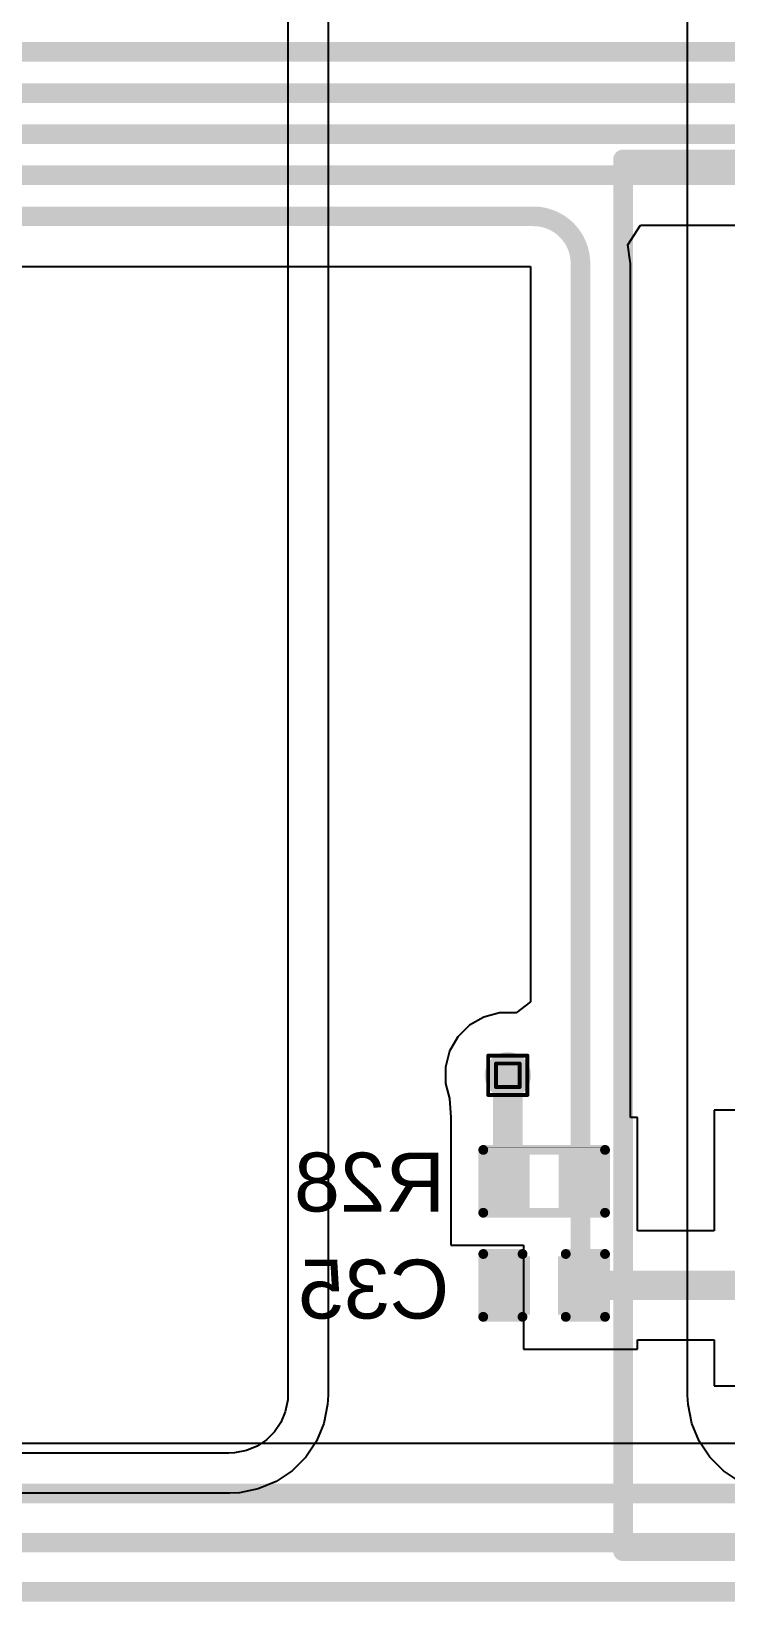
# Model space of a CAD drawing. Header units: inches. Extents: x 0 to 386, y 0 to 148.
# Drawn here: x 138.26 to 147.24, y 30.99 to 51.3 of the extents above; entities that cross this region are included whole.
import ezdxf

# ---------------------------------------------------------------- set-up
doc = ezdxf.new("R2010")
doc.units = ezdxf.units.IN
for name, color, linetype in [('Bottom Layer', 5, 'Continuous'), ('Bottom Overlay', 54, 'Continuous'), ('Bottom Paste', 16, 'Continuous'), ('Bottom Solder', 6, 'Continuous'), ('Drill Drawing', 1, 'Continuous'), ('Top Layer', 1, 'Continuous'), ('Top Overlay', 2, 'Continuous'), ('Via Holes', 16, 'Continuous')]:
    doc.layers.add(name, color=color, linetype=linetype)
doc.styles.add('Arial', font='', dxfattribs={"height": 0.2})
doc.styles.get('Arial').set_extended_font_data('Arial')

# ---------------------------------------------------------------- blocks, each defined once
blk = doc.blocks.new('R___0402_B_45')
at = {"layer": 'Bottom Layer'}
for points in [[(-0.2412999999999999, 0.3174999999999999), (-0.2413000000000001, -0.3175), (-0.6985, -0.3174999999999999), (-0.6985, 0.3175)], [(0.6985, 0.3174999999999999), (0.6985, -0.3175), (0.2412999999999999, -0.3174999999999999), (0.2413000000000001, 0.3175)]]:
    blk.add_hatch(color=5, dxfattribs=at).paths.add_polyline_path(points)
at = {"layer": 'Bottom Paste'}
for points in [[(-0.2412999999999999, 0.3174999999999999), (-0.2413000000000001, -0.3175), (-0.6985, -0.3174999999999999), (-0.6985, 0.3175)], [(0.6985, 0.3174999999999999), (0.6985, -0.3175), (0.2412999999999999, -0.3174999999999999), (0.2413000000000001, 0.3175)]]:
    blk.add_hatch(color=16, dxfattribs=at).paths.add_polyline_path(points)
at = {"layer": 'Bottom Solder'}
for points in [[(-0.1862988399999999, 0.3725011599999999), (-0.18629884, -0.3725011600000001), (-0.75350116, -0.3725011599999999), (-0.75350116, 0.3725011600000001)], [(0.75350116, 0.3725011599999999), (0.75350116, -0.3725011600000001), (0.1862988399999999, -0.3725011599999999), (0.18629884, 0.3725011600000001)]]:
    blk.add_hatch(color=6, dxfattribs=at).paths.add_polyline_path(points)
at = {"layer": 'Bottom Overlay'}
for points in [[(-0.7874, 0.4064, 0.127, 0.127, 0), (0.7874, 0.4064, 0.127, 0.127, 0)], [(-0.7874, -0.4064, 0.127, 0.127, 0), (-0.7874, 0.4064, 0.127, 0.127, 0)], [(-0.8128, 0.4318, 0.0032258, 0.0032258, 0), (0.8128, 0.4318, 0.0032258, 0.0032258, 0)], [(0.7874, -0.4064, 0.127, 0.127, 0), (0.7874, 0.4064, 0.127, 0.127, 0)], [(-0.7874, -0.4064, 0.127, 0.127, 0), (0.7874, -0.4064, 0.127, 0.127, 0)]]:
    blk.add_lwpolyline(points, format="xyseb", dxfattribs=at)
for points in [[(-0.8191499999999999, 0.4064, 0.0635, 0.0635, 1), (-0.7556499999999999, 0.4064, 0.0635, 0.0635, 1)], [(-0.8191499999999999, 0.4064, 0.0635, 0.0635, 1), (-0.7556499999999999, 0.4064, 0.0635, 0.0635, 1)], [(-0.81360518, 0.4318, 0.0016129, 0.0016129, 1), (-0.8119948199999999, 0.4318, 0.0016129, 0.0016129, 1)], [(0.7556499999999999, 0.4064, 0.0635, 0.0635, 1), (0.8191499999999999, 0.4064, 0.0635, 0.0635, 1)], [(0.7556499999999999, 0.4064, 0.0635, 0.0635, 1), (0.8191499999999999, 0.4064, 0.0635, 0.0635, 1)], [(0.8119948199999999, 0.4318, 0.0016129, 0.0016129, 1), (0.81360518, 0.4318, 0.0016129, 0.0016129, 1)], [(-0.8191499999999999, -0.4064, 0.0635, 0.0635, 1), (-0.7556499999999999, -0.4064, 0.0635, 0.0635, 1)], [(-0.8191499999999999, -0.4064, 0.0635, 0.0635, 1), (-0.7556499999999999, -0.4064, 0.0635, 0.0635, 1)], [(0.7556499999999999, -0.4064, 0.0635, 0.0635, 1), (0.8191499999999999, -0.4064, 0.0635, 0.0635, 1)], [(0.7556499999999999, -0.4064, 0.0635, 0.0635, 1), (0.8191499999999999, -0.4064, 0.0635, 0.0635, 1)]]:
    blk.add_lwpolyline(points, format="xyseb", close=True, dxfattribs=at)
blk = doc.blocks.new('____0402_B_91')
at = {"layer": 'Bottom Layer'}
for points in [[(-0.2412999999999999, 0.3174999999999999), (-0.2413000000000001, -0.3175), (-0.6985, -0.3174999999999999), (-0.6985, 0.3175)], [(0.6985, 0.3174999999999999), (0.6985, -0.3175), (0.2412999999999999, -0.3174999999999999), (0.2413000000000001, 0.3175)]]:
    blk.add_hatch(color=5, dxfattribs=at).paths.add_polyline_path(points)
at = {"layer": 'Bottom Paste'}
for points in [[(-0.2412999999999999, 0.3174999999999999), (-0.2413000000000001, -0.3175), (-0.6985, -0.3174999999999999), (-0.6985, 0.3175)], [(0.6985, 0.3174999999999999), (0.6985, -0.3175), (0.2412999999999999, -0.3174999999999999), (0.2413000000000001, 0.3175)]]:
    blk.add_hatch(color=16, dxfattribs=at).paths.add_polyline_path(points)
at = {"layer": 'Bottom Solder'}
for points in [[(-0.1813001199999999, 0.3774998799999999), (-0.1813001200000001, -0.3774998800000001), (-0.7584998799999999, -0.3774998799999999), (-0.7584998799999999, 0.3774998800000001)], [(0.7584998799999999, 0.3774998799999999), (0.7584998799999999, -0.3774998800000001), (0.1813001199999999, -0.3774998799999999), (0.1813001200000001, 0.3774998800000001)]]:
    blk.add_hatch(color=6, dxfattribs=at).paths.add_polyline_path(points)
at = {"layer": 'Bottom Overlay'}
for points in [[(-0.7874, 0.4064, 0.127, 0.127, 0), (-0.2794, 0.4064, 0.127, 0.127, 0)], [(-0.7874, -0.4064, 0.127, 0.127, 0), (-0.7874, 0.4064, 0.127, 0.127, 0)], [(0.2794, 0.4064, 0.127, 0.127, 0), (0.7874, 0.4064, 0.127, 0.127, 0)], [(0.7874, -0.4064, 0.127, 0.127, 0), (0.7874, 0.4064, 0.127, 0.127, 0)], [(-0.7874, -0.4064, 0.127, 0.127, 0), (-0.2794, -0.4064, 0.127, 0.127, 0)], [(0.2794, -0.4064, 0.127, 0.127, 0), (0.7874, -0.4064, 0.127, 0.127, 0)]]:
    blk.add_lwpolyline(points, format="xyseb", dxfattribs=at)
for points in [[(-0.8191499999999999, 0.4064, 0.0635, 0.0635, 1), (-0.7556499999999999, 0.4064, 0.0635, 0.0635, 1)], [(-0.8191499999999999, 0.4064, 0.0635, 0.0635, 1), (-0.7556499999999999, 0.4064, 0.0635, 0.0635, 1)], [(-0.31115, 0.4064, 0.0635, 0.0635, 1), (-0.24765, 0.4064, 0.0635, 0.0635, 1)], [(0.24765, 0.4064, 0.0635, 0.0635, 1), (0.31115, 0.4064, 0.0635, 0.0635, 1)], [(0.7556499999999999, 0.4064, 0.0635, 0.0635, 1), (0.8191499999999999, 0.4064, 0.0635, 0.0635, 1)], [(0.7556499999999999, 0.4064, 0.0635, 0.0635, 1), (0.8191499999999999, 0.4064, 0.0635, 0.0635, 1)], [(-0.8191499999999999, -0.4064, 0.0635, 0.0635, 1), (-0.7556499999999999, -0.4064, 0.0635, 0.0635, 1)], [(-0.8191499999999999, -0.4064, 0.0635, 0.0635, 1), (-0.7556499999999999, -0.4064, 0.0635, 0.0635, 1)], [(-0.31115, -0.4064, 0.0635, 0.0635, 1), (-0.24765, -0.4064, 0.0635, 0.0635, 1)], [(0.24765, -0.4064, 0.0635, 0.0635, 1), (0.31115, -0.4064, 0.0635, 0.0635, 1)], [(0.7556499999999999, -0.4064, 0.0635, 0.0635, 1), (0.8191499999999999, -0.4064, 0.0635, 0.0635, 1)], [(0.7556499999999999, -0.4064, 0.0635, 0.0635, 1), (0.8191499999999999, -0.4064, 0.0635, 0.0635, 1)]]:
    blk.add_lwpolyline(points, format="xyseb", close=True, dxfattribs=at)

msp = doc.modelspace()

# ---------------------------------------------------------------- hatches: boundary and pattern name
at = {"layer": 'Bottom Layer'}
h = msp.add_hatch(color=5, dxfattribs=at)
edge = h.paths.add_edge_path()
edge.add_arc((144.4244, 37.79519999999999), 0.2999994, 0, 360)
at = {"layer": 'Top Layer'}
h = msp.add_hatch(color=1, dxfattribs=at)
edge = h.paths.add_edge_path()
edge.add_arc((144.4244, 37.79519999999999), 0.2999994, 0, 360)
at = {"layer": 'Via Holes'}
h = msp.add_hatch(color=7, dxfattribs=at)
edge = h.paths.add_edge_path()
edge.add_arc((144.4244, 37.79519999999999), 0.1499997, 0, 360)

# ---------------------------------------------------------------- linework, layer by layer
at = {"layer": 'Bottom Layer'}
for p, q in [((145.9784482, 48.5345613), (146.14092438, 48.78856383999999)), ((146.14092438, 48.78856383999999), (173.18419262, 48.78856638)), ((146.00659902, 48.32073648), (145.9784482, 48.5345613)), ((119.78149272, 48.2570663), (144.71675908, 48.2570663)), ((144.71675908, 48.2570663), (144.71675908, 38.74591184)), ((146.01164092, 48.29539235999999), (146.00659902, 48.32073648)), ((146.01164092, 37.2491), (146.01164092, 48.29539235999999)), ((144.3180248, 38.6031994), (144.11252356, 38.54813473999999)), ((144.53077266, 38.6031994), (144.3180248, 38.6031994)), ((144.71675908, 38.74591184), (144.53077266, 38.6031994)), ((143.92827704, 38.44175954), (143.77784046, 38.29132296)), ((144.11252356, 38.54813473999999), (143.92827704, 38.44175954)), ((143.77784046, 38.29132296), (143.67146526, 38.10707643999999)), ((143.67146526, 38.10707643999999), (143.6164006, 37.9015752)), ((143.6164006, 37.9015752), (143.6164006, 37.6888248)), ((143.6164006, 37.6888248), (143.66832582, 37.4950355)), ((143.66832582, 37.4950355), (143.68779746, 37.2491)), ((143.68779746, 37.2491), (143.68779492, 37.24909746)), ((143.68779492, 37.24909746), (143.6878, 37.24909492)), ((143.6878, 37.24909492), (143.6878, 35.5981)), ((146.1008, 37.2491), (146.01164092, 37.2491)), ((146.1008, 35.78192742), (146.1008, 37.2491)), ((150.6079919, 37.34300888), (147.0919969, 37.34300888)), ((147.0919969, 37.34300888), (147.0919969, 35.78192742)), ((147.0919969, 35.78192742), (146.1008, 35.78192742)), ((143.6878, 35.5981), (144.6276, 35.5981)), ((144.6276, 35.5981), (144.6276, 34.2519)), ((146.1008, 34.2519), (146.1008, 34.37287258)), ((146.1008, 34.37287258), (147.0919969, 34.37287258)), ((147.0919969, 34.37287258), (147.0919969, 33.77700128)), ((144.6276, 34.2519), (146.1008, 34.2519)), ((147.0919969, 33.77700128), (150.6079919, 33.77700128)), ((213.33253244, 33.03244092), (118.8974381, 33.03243076))]:
    msp.add_line(p, q, dxfattribs=at)
for points in [[(122.89999804, 51.03049484, 0.254, 0.254, 0), (173.2394554, 51.03049992, 0.254, 0.254, 0)], [(123.35394176, 50.49899476, 0.254, 0.254, 0), (213.19748826, 50.49900237999999, 0.254, 0.254, 0)], [(123.35394176, 49.96749722, 0.254, 0.254, 0), (213.28303292, 49.96750484, 0.254, 0.254, 0)], [(123.35394176, 49.43600222, 0.254, 0.254, 0), (173.2447767, 49.4360073, 0.254, 0.254, 0)], [(123.56939472, 48.90450722, 0.254, 0.254, 0), (144.7550826, 48.90450722, 0.254, 0.254, 0)], [(144.7550826, 48.90450722, 0.254, 0.254, -0.4142135623730951), (145.3642, 48.29538982, 0.254, 0.254, 0)], [(145.3642, 36.42359999999999, 0.254, 0.254, 0), (145.3642, 48.29539235999999, 0.254, 0.254, 0)], [(144.4244, 36.4763939, 0.3809999999999999, 0.3809999999999999, 0), (144.4244, 37.79519999999999, 0.3809999999999999, 0.3809999999999999, 0)], [(145.3642, 35.0774, 0.254, 0.254, 0), (145.3642, 36.42359999999999, 0.254, 0.254, 0)], [(145.3642, 35.0774, 0.3809999999999999, 0.3809999999999999, 0), (148.36738932, 35.0774, 0.3809999999999999, 0.3809999999999999, 0)], [(118.83204072, 32.38498984, 0.254, 0.254, 0), (213.33253244, 32.385, 0.254, 0.254, 0)], [(118.60096168, 31.74998984, 0.254, 0.254, 0), (193.13953244, 31.75, 0.254, 0.254, 0)], [(117.44196984, 31.11499238, 0.254, 0.254, 0), (173.12639492, 31.11499746, 0.254, 0.254, 0)]]:
    msp.add_lwpolyline(points, format="xyseb", dxfattribs=at)
for points in [[(144.6915826, 48.90450722, 0.127, 0.127, 1), (144.8185826, 48.90450722, 0.127, 0.127, 1)], [(144.6915826, 48.90450722, 0.127, 0.127, 1), (144.8185826, 48.90450722, 0.127, 0.127, 1)], [(145.3007, 48.29539235999999, 0.127, 0.127, 1), (145.4277, 48.29539235999999, 0.127, 0.127, 1)], [(145.3007, 48.29538982, 0.127, 0.127, 1), (145.4277, 48.29538982, 0.127, 0.127, 1)], [(144.32915, 37.79519999999999, 0.1905, 0.1905, 1), (144.51965, 37.79519999999999, 0.1905, 0.1905, 1)], [(144.32915, 36.4763939, 0.1905, 0.1905, 1), (144.51965, 36.4763939, 0.1905, 0.1905, 1)], [(145.3007, 36.42359999999999, 0.127, 0.127, 1), (145.4277, 36.42359999999999, 0.127, 0.127, 1)], [(145.3007, 36.42359999999999, 0.127, 0.127, 1), (145.4277, 36.42359999999999, 0.127, 0.127, 1)], [(145.26895, 35.0774, 0.1905, 0.1905, 1), (145.45945, 35.0774, 0.1905, 0.1905, 1)], [(145.3007, 35.0774, 0.127, 0.127, 1), (145.4277, 35.0774, 0.127, 0.127, 1)]]:
    msp.add_lwpolyline(points, format="xyseb", close=True, dxfattribs=at)
at = {"layer": 'Drill Drawing'}
for points in [[(144.1704, 38.0492, 0.0508, 0.0508, 0), (144.6784, 38.0492, 0.0508, 0.0508, 0)], [(144.1704, 37.5412, 0.0508, 0.0508, 0), (144.1704, 38.0492, 0.0508, 0.0508, 0)], [(144.6784, 37.5412, 0.0508, 0.0508, 0), (144.6784, 38.0492, 0.0508, 0.0508, 0)], [(144.272, 37.94759999999999, 0.0508, 0.0508, 0), (144.5768, 37.94759999999999, 0.0508, 0.0508, 0)], [(144.272, 37.64279999999999, 0.0508, 0.0508, 0), (144.272, 37.94759999999999, 0.0508, 0.0508, 0)], [(144.5768, 37.64279999999999, 0.0508, 0.0508, 0), (144.5768, 37.94759999999999, 0.0508, 0.0508, 0)], [(144.272, 37.64279999999999, 0.0508, 0.0508, 0), (144.5768, 37.64279999999999, 0.0508, 0.0508, 0)], [(144.1704, 37.5412, 0.0508, 0.0508, 0), (144.6784, 37.5412, 0.0508, 0.0508, 0)]]:
    msp.add_lwpolyline(points, format="xyseb", dxfattribs=at)
for points in [[(144.1577, 38.0492, 0.0254, 0.0254, 1), (144.1831, 38.0492, 0.0254, 0.0254, 1)], [(144.1577, 38.0492, 0.0254, 0.0254, 1), (144.1831, 38.0492, 0.0254, 0.0254, 1)], [(144.6657, 38.0492, 0.0254, 0.0254, 1), (144.6911, 38.0492, 0.0254, 0.0254, 1)], [(144.6657, 38.0492, 0.0254, 0.0254, 1), (144.6911, 38.0492, 0.0254, 0.0254, 1)], [(144.2593, 37.94759999999999, 0.0254, 0.0254, 1), (144.2847, 37.94759999999999, 0.0254, 0.0254, 1)], [(144.2593, 37.94759999999999, 0.0254, 0.0254, 1), (144.2847, 37.94759999999999, 0.0254, 0.0254, 1)], [(144.5641, 37.94759999999999, 0.0254, 0.0254, 1), (144.5895, 37.94759999999999, 0.0254, 0.0254, 1)], [(144.5641, 37.94759999999999, 0.0254, 0.0254, 1), (144.5895, 37.94759999999999, 0.0254, 0.0254, 1)], [(144.2593, 37.64279999999999, 0.0254, 0.0254, 1), (144.2847, 37.64279999999999, 0.0254, 0.0254, 1)], [(144.2593, 37.64279999999999, 0.0254, 0.0254, 1), (144.2847, 37.64279999999999, 0.0254, 0.0254, 1)], [(144.5641, 37.64279999999999, 0.0254, 0.0254, 1), (144.5895, 37.64279999999999, 0.0254, 0.0254, 1)], [(144.5641, 37.64279999999999, 0.0254, 0.0254, 1), (144.5895, 37.64279999999999, 0.0254, 0.0254, 1)], [(144.1577, 37.5412, 0.0254, 0.0254, 1), (144.1831, 37.5412, 0.0254, 0.0254, 1)], [(144.1577, 37.5412, 0.0254, 0.0254, 1), (144.1831, 37.5412, 0.0254, 0.0254, 1)], [(144.6657, 37.5412, 0.0254, 0.0254, 1), (144.6911, 37.5412, 0.0254, 0.0254, 1)], [(144.6657, 37.5412, 0.0254, 0.0254, 1), (144.6911, 37.5412, 0.0254, 0.0254, 1)]]:
    msp.add_lwpolyline(points, format="xyseb", close=True, dxfattribs=at)
at = {"layer": 'Top Layer'}
for p, q in [((141.58085222, 58.0898), (141.58084968, 33.67238376)), ((142.09880394, 58.0898), (142.0988014, 33.65968375999999)), ((146.74999606, 33.65968375999999), (146.74999352, 58.0898)), ((141.57723272, 33.59878472), (141.54606692, 33.4420972)), ((141.58084968, 33.67238376), (141.57723272, 33.59878472)), ((142.09268508, 33.5352009), (142.0441152, 33.29102054)), ((142.0988014, 33.65968375999999), (142.09268508, 33.5352009)), ((146.75610984, 33.5352009), (146.74999606, 33.65968375999999)), ((146.74999606, 33.65968375999999), (146.74999606, 33.65968375999999)), ((146.80467972, 33.29102054), (146.75610984, 33.5352009)), ((141.48984148, 33.3063596), (141.4082008, 33.18417544)), ((141.54606692, 33.4420972), (141.48984148, 33.3063596)), ((141.4082008, 33.18417544), (141.30429956, 33.0802742)), ((142.0441152, 33.29102054), (141.9488398, 33.0610083)), ((146.89995512, 33.0610083), (146.80467972, 33.29102054)), ((140.81606076, 32.9076304), (122.62310502, 32.9076304)), ((140.8896979, 32.91124736), (140.81606076, 32.9076304)), ((141.04638288, 32.94241316), (140.8896979, 32.91124736)), ((141.18212302, 32.9986386), (141.04638288, 32.94241316)), ((141.30429956, 33.0802742), (141.18212302, 32.9986386)), ((141.9488398, 33.0610083), (141.81052156, 32.85400084)), ((147.03827082, 32.85400337999999), (146.89995512, 33.0610083)), ((141.81052156, 32.85400084), (141.63447924, 32.67795852)), ((147.21431568, 32.67795852), (147.03827082, 32.85400337999999)), ((141.42747178, 32.53964027999999), (141.19745954, 32.44436488)), ((141.63447924, 32.67795852), (141.42747178, 32.53964027999999)), ((147.4213206, 32.53964282), (147.21431568, 32.67795852)), ((140.82879886, 32.38967868), (92.90098006, 32.38967868)), ((140.95327918, 32.395795), (140.82879886, 32.38968122)), ((140.82879886, 32.38968122), (140.82879886, 32.38967868)), ((141.19745954, 32.44436488), (140.95327918, 32.395795))]:
    msp.add_line(p, q, dxfattribs=at)
at = {"layer": 'Top Overlay'}
for points in [[(145.91458752, 49.64000231999999, 0.254, 0.254, 0), (163.91458708, 49.64000231999999, 0.254, 0.254, 0)], [(145.91458752, 31.64000276, 0.254, 0.254, 0), (145.91458752, 49.64000231999999, 0.254, 0.254, 0)], [(145.91458752, 31.64000276, 0.254, 0.254, 0), (163.91458708, 31.64000276, 0.254, 0.254, 0)]]:
    msp.add_lwpolyline(points, format="xyseb", dxfattribs=at)
for points in [[(145.85108752, 49.64000231999999, 0.127, 0.127, 1), (145.97808752, 49.64000231999999, 0.127, 0.127, 1)], [(145.85108752, 49.64000231999999, 0.127, 0.127, 1), (145.97808752, 49.64000231999999, 0.127, 0.127, 1)], [(145.85108752, 31.64000276, 0.127, 0.127, 1), (145.97808752, 31.64000276, 0.127, 0.127, 1)], [(145.85108752, 31.64000276, 0.127, 0.127, 1), (145.97808752, 31.64000276, 0.127, 0.127, 1)]]:
    msp.add_lwpolyline(points, format="xyseb", close=True, dxfattribs=at)

# ---------------------------------------------------------------- block references
for name, p in [('R___0402_B_45', (144.8943, 36.42359999999999)), ('____0402_B_91', (144.8943, 35.0774))]:
    msp.add_blockref(name, p)

# ---------------------------------------------------------------- texts
at = {"layer": 'Bottom Overlay', "style": 'Arial', "text_generation_flag": 2}
for s, p in [('R28', (143.61256012, 36.03290482)), ('C35', (143.66663164, 34.64862006))]:
    msp.add_text(s, height=0.7619999999999999, dxfattribs=at).set_placement(p)

doc.saveas('drawing.dxf')
